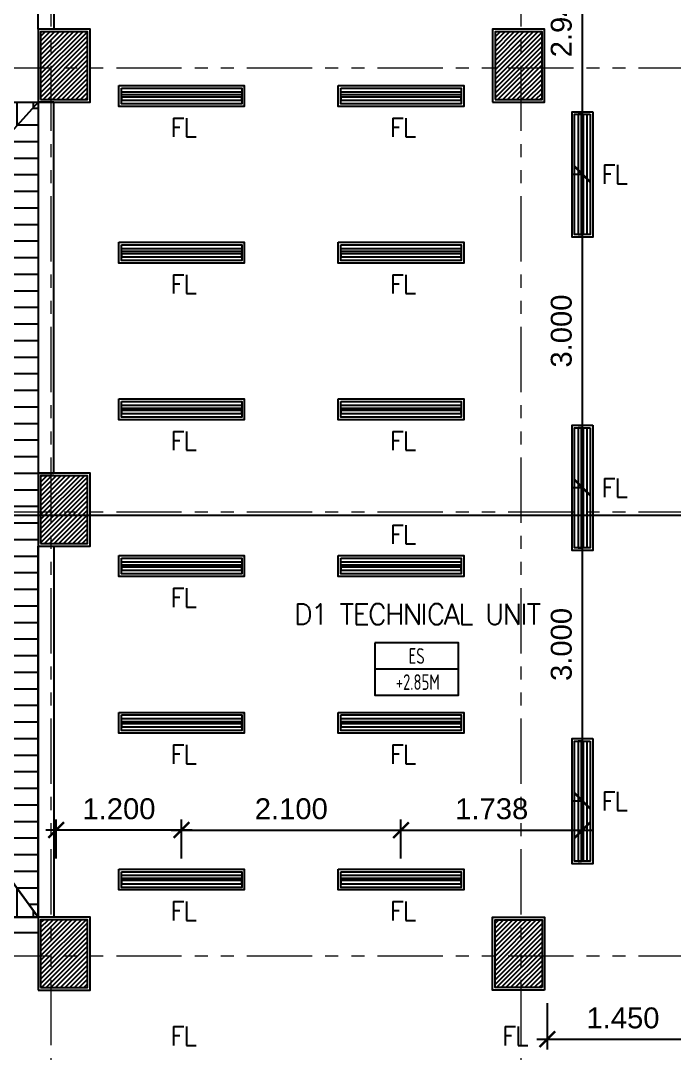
# Model space of a CAD drawing. Header units: metres. Extents: x -12400 to 1, y 0 to 106422.
# Drawn here: x -12222.45 to -12216.19, y 106340.81 to 106350.69 of the extents above; entities that cross this region are included whole.
import ezdxf
from ezdxf.enums import TextEntityAlignment as Align

# ---------------------------------------------------------------- set-up
doc = ezdxf.new("R2010")
doc.units = ezdxf.units.M
doc.header["$PDMODE"] = 35
doc.linetypes.add('PHANTOM2', pattern=[1.25, 0.625, -0.125, 0.125, -0.125, 0.125, -0.125])
doc.layers.add('A-DIM-100', color=8, linetype='Continuous', lineweight=0)
doc.layers.add('DIM 001', color=251, linetype='Continuous', lineweight=13)
for name, color, linetype in [('C-SCHED', 1, 'Continuous'), ('stone', 15, 'Continuous'), ('txt', 2, 'Continuous')]:
    doc.layers.add(name, color=color, linetype=linetype)
doc.styles.add('architxt', font='architxt.shx', dxfattribs={"width": 0.8})
doc.styles.add('DIMTXT-100', font='arial.ttf')
doc.styles.add('swis721', font='swiss.ttf')
doc.styles.add('T.25', font='romans.shx', dxfattribs={"height": 0.2})
doc.dimstyles.new('D-100', dxfattribs={"dimtxt": 0.2, "dimasz": 0.15, "dimexe": 0.1, "dimexo": 0.1, "dimgap": 0.1, "dimtad": 1, "dimdec": 3, "dimzin": 4, "dimdsep": 46, "dimtxsty": 'DIMTXT-100', "dimblk": 'ARCHTICK', "dimcen": 0.2, "dimdle": 0.1, "dimclrd": 8, "dimclre": 8, "dimclrt": 2, "dimadec": 0, "dimazin": 1, "dimtfac": 1, "dimtdec": 3, "dimtofl": 0, "dimtmove": 2, "dimatfit": 3, "dimfxl": 1, "dimarcsym": 0})
doc.dimstyles.new('DIM 200', dxfattribs={"dimtxt": 200, "dimasz": 1, "dimexe": 0, "dimexo": 40, "dimgap": 50, "dimtad": 1, "dimtoh": 1, "dimdec": 0, "dimlfac": 2, "dimtxsty": 'swis721', "dimblk": 'CIR', "dimcen": 0, "dimclrd": 155, "dimclre": 155, "dimclrt": 4, "dimadec": 0, "dimazin": 0, "dimtfac": 1, "dimtdec": 0, "dimtix": 1, "dimtmove": 1, "dimatfit": 3, "dimldrblk": 'CIR', "dimfxl": 0, "dimarcsym": 0})
pattern_1 = [(90, (-228.6000000000076, -96.30730703625886), (-0.15875, 0), [])]

# ---------------------------------------------------------------- blocks, each defined once
blk = doc.blocks.new('CIR')
at = {"color": 4}
blk.add_circle((0, 0), 50, dxfattribs=at)
blk = doc.blocks.new('2FCOLUMNS')
h = blk.add_hatch()
h.set_pattern_fill('ANSI31', color=8, scale=0.01)
h.set_pattern_definition([(45, (12128.21296792571, -106237.5702236537), (-0.02245064030267288, 0.02245064030267288), [])])
h.paths.add_polyline_path([(0.02499999999599822, 18.02499999999418), (0.4749999999967258, 18.02499999999418), (0.4749999999967258, 18.67500000000291), (0.02499999999599822, 18.67500000000291)])
h.paths.add_polyline_path([(4.924999999997453, 18.67500000000291), (4.924999999997453, 18.22499999999127), (4.274999999997817, 18.22499999999127), (4.274999999997817, 18.67500000000291)])
h.paths.add_polyline_path([(9.174999999997453, 18.02499999999418), (8.724999999996726, 18.02499999999418), (8.724999999996726, 18.67500000000291), (9.174999999997453, 18.67500000000291)])
h.paths.add_polyline_path([(13.42499999999745, 17.52499999999418), (13.42499999999745, 17.97500000000582), (12.77499999999782, 17.97500000000582), (12.77499999999782, 17.52499999999418)])
h.paths.add_polyline_path([(17.024999999996, 18.02499999999418), (17.47499999999673, 18.02499999999418), (17.47499999999673, 18.67500000000291), (17.024999999996, 18.67500000000291)])
h.paths.add_polyline_path([(21.274999999996, 18.67500000000291), (21.274999999996, 18.22499999999127), (21.92499999999563, 18.22499999999127), (21.92499999999563, 18.67500000000291)])
h.paths.add_polyline_path([(26.17499999999563, 18.02499999999418), (25.72499999999491, 18.02499999999418), (25.72499999999491, 18.67500000000291), (26.17499999999563, 18.67500000000291)])
h.paths.add_polyline_path([(26.17499999999563, 13.27499999999418), (25.72499999999491, 13.27499999999418), (25.72499999999491, 13.92500000000291), (26.17499999999563, 13.92500000000291)])
h.paths.add_polyline_path([(21.37499999999636, 13.27499999999418), (21.82499999999709, 13.27499999999418), (21.82499999999709, 13.92500000000291), (21.37499999999636, 13.92500000000291)])
h.paths.add_polyline_path([(17.024999999996, 13.27499999999418), (17.47499999999673, 13.27499999999418), (17.47499999999673, 13.92500000000291), (17.024999999996, 13.92500000000291)])
h.paths.add_polyline_path([(12.92499999999563, 13.27499999999418), (13.32499999999709, 13.27499999999418), (13.32499999999709, 13.67500000000291), (12.92499999999563, 13.67500000000291)])
h.paths.add_polyline_path([(9.174999999997453, 13.27499999999418), (8.724999999996726, 13.27499999999418), (8.724999999996726, 13.92500000000291), (9.174999999997453, 13.92500000000291)])
h.paths.add_polyline_path([(4.82499999999709, 13.27499999999418), (4.374999999996362, 13.27499999999418), (4.374999999996362, 13.92500000000291), (4.82499999999709, 13.92500000000291)])
h.paths.add_polyline_path([(0.02499999999599822, 13.27499999999418), (0.4749999999967258, 13.27499999999418), (0.4749999999967258, 13.92500000000291), (0.02499999999599822, 13.92500000000291)])
h.paths.add_polyline_path([(0.02499999999599822, 9.02499999999418), (0.4749999999967258, 9.02499999999418), (0.4749999999967258, 9.67500000000291), (0.02499999999599822, 9.67500000000291)])
h.paths.add_polyline_path([(9.174999999997453, 9.02499999999418), (8.724999999996726, 9.02499999999418), (8.724999999996726, 9.67500000000291), (9.174999999997453, 9.67500000000291)])
h.paths.add_polyline_path([(17.024999999996, 9.02499999999418), (17.47499999999673, 9.02499999999418), (17.47499999999673, 9.67500000000291), (17.024999999996, 9.67500000000291)])
h.paths.add_polyline_path([(26.17499999999563, 9.02499999999418), (25.72499999999491, 9.02499999999418), (25.72499999999491, 9.67500000000291), (26.17499999999563, 9.67500000000291)])
h.paths.add_polyline_path([(26.17499999999563, 4.774999999994179), (25.72499999999491, 4.774999999994179), (25.72499999999491, 5.42500000000291), (26.17499999999563, 5.42500000000291)])
h.paths.add_polyline_path([(21.82499999999709, 4.774999999994179), (21.37499999999636, 4.774999999994179), (21.37499999999636, 5.42500000000291), (21.82499999999709, 5.42500000000291)])
h.paths.add_polyline_path([(17.024999999996, 4.774999999994179), (17.47499999999673, 4.774999999994179), (17.47499999999673, 5.42500000000291), (17.024999999996, 5.42500000000291)])
h.paths.add_polyline_path([(13.32499999999709, 4.774999999994179), (12.87499999999636, 4.774999999994179), (12.87499999999636, 5.42500000000291), (13.32499999999709, 5.42500000000291)])
h.paths.add_polyline_path([(9.174999999997453, 4.774999999994179), (8.724999999996726, 4.774999999994179), (8.724999999996726, 5.42500000000291), (9.174999999997453, 5.42500000000291)])
h.paths.add_polyline_path([(4.374999999996362, 4.774999999994179), (4.82499999999709, 4.774999999994179), (4.82499999999709, 5.42500000000291), (4.374999999996362, 5.42500000000291)])
h.paths.add_polyline_path([(0.02499999999599822, 4.774999999994179), (0.4749999999967258, 4.774999999994179), (0.4749999999967258, 5.42500000000291), (0.02499999999599822, 5.42500000000291)])
h.paths.add_polyline_path([(0.02499999999599822, 2.25), (0.4749999999967258, 2.25), (0.4749999999967258, 2.900000000008731), (0.02499999999599822, 2.900000000008731)])
h.paths.add_polyline_path([(0.0249999999996362, 0.02499999999417923), (0.4250000000010914, 0.02499999999417923), (0.4250000000010914, 0.4250000000029104), (0.0249999999996362, 0.4250000000029104)])
h.paths.add_polyline_path([(2.899999999997817, 0.02500000000873115), (2.899999999997817, 0.4750000000203727), (2.249999999998181, 0.4750000000203727), (2.249999999998181, 0.02500000000873115)])
h.paths.add_polyline_path([(4.924999999997453, 0.02500000000873115), (4.924999999997453, 0.4750000000203727), (4.274999999997817, 0.4750000000203727), (4.274999999997817, 0.02500000000873115)])
h.paths.add_polyline_path([(9.174999999997453, 0.02500000000873115), (8.724999999996726, 0.02500000000873115), (8.724999999996726, 0.6750000000174623), (9.174999999997453, 0.6750000000174623)])
h.paths.add_polyline_path([(13.42499999999745, 1.025000000008731), (13.42499999999745, 1.475000000020373), (12.77499999999782, 1.475000000020373), (12.77499999999782, 1.025000000008731)])
h.paths.add_polyline_path([(17.024999999996, 0.02500000000873115), (17.47499999999673, 0.02500000000873115), (17.47499999999673, 0.6750000000174623), (17.024999999996, 0.6750000000174623)])
h.paths.add_polyline_path([(21.274999999996, 0.02500000000873115), (21.274999999996, 0.4750000000203727), (21.92499999999563, 0.4750000000203727), (21.92499999999563, 0.02500000000873115)])
h.paths.add_polyline_path([(26.17499999999563, 0.02500000000873115), (25.72499999999491, 0.02500000000873115), (25.72499999999491, 0.6750000000174623), (26.17499999999563, 0.6750000000174623)])
at = {"color": 7}
for points in [[(16.99999999999636, 13.25), (17.49999999999636, 13.25), (17.49999999999636, 13.94999999999709), (16.99999999999636, 13.94999999999709)], [(21.34999999999673, 13.25), (21.84999999999673, 13.25), (21.84999999999673, 13.94999999999709), (21.34999999999673, 13.94999999999709)], [(16.99999999999636, 9), (17.49999999999636, 9), (17.49999999999636, 9.69999999999709), (16.99999999999636, 9.69999999999709)], [(16.99999999999636, 4.75), (17.49999999999636, 4.75), (17.49999999999636, 5.44999999999709), (16.99999999999636, 5.44999999999709)], [(21.84999999999673, 4.75), (21.34999999999673, 4.75), (21.34999999999673, 5.44999999999709), (21.84999999999673, 5.44999999999709)]]:
    blk.add_lwpolyline(points, close=True, dxfattribs=at)
at = {"layer": 'stone', "color": 5}
for points in [[(17.024999999996, 13.27499999999418), (17.47499999999673, 13.27499999999418), (17.47499999999673, 13.92500000000291), (17.024999999996, 13.92500000000291)], [(21.37499999999636, 13.27499999999418), (21.82499999999709, 13.27499999999418), (21.82499999999709, 13.92500000000291), (21.37499999999636, 13.92500000000291)], [(17.024999999996, 9.02499999999418), (17.47499999999673, 9.02499999999418), (17.47499999999673, 9.67500000000291), (17.024999999996, 9.67500000000291)], [(17.024999999996, 4.774999999994179), (17.47499999999673, 4.774999999994179), (17.47499999999673, 5.42500000000291), (17.024999999996, 5.42500000000291)], [(21.82499999999709, 4.774999999994179), (21.37499999999636, 4.774999999994179), (21.37499999999636, 5.42500000000291), (21.82499999999709, 5.42500000000291)]]:
    blk.add_lwpolyline(points, close=True, dxfattribs=at)
blk = doc.blocks.new('LEDPENDANTLT')
at = {"color": 1}
for points in [[(0, 0.1999999999970896), (1.200000000000728, 0.1999999999970896), (1.200000000000728, 0), (0, 0)], [(0.02499999999417923, 0.1750000000029104), (1.175000000006548, 0.1750000000029104), (1.175000000006548, 0.02499999999417923), (0.02499999999417923, 0.02499999999417923)]]:
    blk.add_lwpolyline(points, close=True, dxfattribs=at)
at = {"color": 2}
for points in [[(1.174999999995634, 0.1100000000005821), (0.02499999999417923, 0.1100000000005821), (0.02499999999417923, 0.1399999999994179), (1.174999999995634, 0.1399999999994179)], [(1.174999999995634, 0.09000000001105946), (0.02499999999417923, 0.09000000001105946), (0.02499999999417923, 0.06000000001222361), (1.174999999995634, 0.06000000001222361)]]:
    blk.add_lwpolyline(points, close=True, dxfattribs=at)
blk = doc.blocks.new('RCP_2F')
h = blk.add_hatch()
h.set_pattern_fill('ANSI31', color=8, scale=0.05, angle=45)
h.set_pattern_definition(pattern_1)
h.paths.add_polyline_path([(-12119.0129679257, 106304.5129166174), (-12111.21296792572, 106304.5129166174), (-12112.56296792574, 106303.0129166173), (-12115.56296792571, 106303.0129166174), (-12115.56296792573, 106302.9629166174), (-12117.46296792571, 106302.9629166174)])
h = blk.add_hatch()
h.set_pattern_fill('ANSI31', color=8, scale=0.05, angle=135)
h.set_pattern_definition([(180, (-228.6000000000076, -96.30730703625886), (-1.387778780781446e-17, -0.15875), [])])
h.paths.add_polyline_path([(-12112.56296792573, 106298.5629166174), (-12112.56296792556, 106303.0129166173), (-12111.21296792572, 106304.5129166174), (-12111.21296792572, 106296.7129166174)])
h = blk.add_hatch()
h.set_pattern_fill('ANSI31', color=8, scale=0.05, angle=45)
h.set_pattern_definition(pattern_1)
h.paths.add_polyline_path([(-12119.01296792572, 106296.7129166174), (-12117.46296792571, 106298.6129166174), (-12115.56296792573, 106298.6129166174), (-12115.56296792573, 106298.5629166174), (-12112.56296792573, 106298.5629166174), (-12111.21296792572, 106296.7129166174)])
at = {"color": 1}
for points in [[(-12111.06296792573, 106305.2129166174), (-12111.21296792571, 106305.2129166174), (-12111.21296792572, 106306.7879166174), (-12111.06296792574, 106306.7879166174)], [(-12111.06296792573, 106304.5129166174), (-12111.21296792571, 106304.5129166174), (-12111.21296792571, 106300.9629166174), (-12111.06296792573, 106300.9629166174)], [(-12111.06296792573, 106296.7129166174), (-12111.21296792571, 106296.7129166174), (-12111.21296792571, 106300.2629166174), (-12111.06296792573, 106300.2629166174)], [(-12114.86296792572, 106296.7129166174), (-12111.21296792572, 106296.7129166174), (-12111.21296792572, 106296.5629166174), (-12114.86296792572, 106296.5629166174)]]:
    blk.add_lwpolyline(points, close=True, dxfattribs=at)
at = {"color": 8}
for points in [[(-12119.0129679257, 106304.5129166174), (-12111.21296792572, 106304.5129166174), (-12112.56296792574, 106303.0129166173), (-12115.56296792571, 106303.0129166174), (-12115.56296792573, 106302.9629166174), (-12117.46296792571, 106302.9629166174)], [(-12112.56296792573, 106298.5629166174), (-12112.56296792556, 106303.0129166173), (-12111.21296792572, 106304.5129166174), (-12111.21296792572, 106296.7129166174)], [(-12119.01296792572, 106296.7129166174), (-12117.46296792571, 106298.6129166174), (-12115.56296792573, 106298.6129166174), (-12115.56296792573, 106298.5629166174), (-12112.56296792573, 106298.5629166174), (-12111.21296792572, 106296.7129166174)]]:
    blk.add_lwpolyline(points, close=True, dxfattribs=at)
for name, p in [('2FCOLUMNS', (-12128.21296792571, 106291.2629166174)), ('LEDPENDANTLT', (-12110.43796792573, 106304.4729166174)), ('LEDPENDANTLT', (-12108.33796792573, 106304.4729166174)), ('LEDPENDANTLT', (-12110.43796792573, 106302.9729166174)), ('LEDPENDANTLT', (-12108.33796792573, 106302.9729166174)), ('LEDPENDANTLT', (-12110.43796792573, 106301.4729166174)), ('LEDPENDANTLT', (-12108.33796792573, 106301.4729166174)), ('LEDPENDANTLT', (-12110.43796792573, 106299.9729166174)), ('LEDPENDANTLT', (-12108.33796792573, 106299.9729166174)), ('LEDPENDANTLT', (-12110.43796792573, 106298.4729166174)), ('LEDPENDANTLT', (-12108.33796792573, 106298.4729166174)), ('LEDPENDANTLT', (-12110.43796792573, 106296.9729166174)), ('LEDPENDANTLT', (-12108.33796792573, 106296.9729166174))]:
    blk.add_blockref(name, p)
at = {"rotation": 270}
for p in [(-12106.10046792569, 106304.4229166173), (-12106.10046792569, 106301.4229166173), (-12106.10046792569, 106298.4229166173)]:
    blk.add_blockref('LEDPENDANTLT', p, dxfattribs=at)
at = {"layer": 'txt', "color": 6, "linetype": 'Continuous', "char_height": 0.18, "attachment_point": 5, "style": 'T.25'}
for insert in [(-12109.82667398525, 106304.2712843994), (-12107.72667398526, 106304.2712843994), (-12105.70046792569, 106303.8229166173), (-12109.82667398525, 106302.7712843994), (-12107.72667398526, 106302.7712843994), (-12109.82667398525, 106301.2712843994), (-12107.72667398526, 106301.2712843994), (-12105.70046792569, 106300.8229166173), (-12107.72667398526, 106300.3745488354), (-12109.82667398525, 106299.7712843994), (-12109.82667398525, 106298.2712843994), (-12107.72667398526, 106298.2712843994), (-12105.70046792569, 106297.8229166173), (-12109.82667398525, 106296.7712843994), (-12107.72667398526, 106296.7712843994), (-12109.82667398526, 106295.5745488354), (-12106.65167398508, 106295.5745488354)]:
    blk.add_mtext_dynamic_manual_height_columns('{\\T0.9;FL}', width=0.6453045245441018, gutter_width=0.001, heights=[0], dxfattribs=dict(at, insert=insert))
blk = doc.blocks.new('_ArchTick')
at = {"color": 0, "linetype": 'ByBlock', "const_width": 0.15}
blk.add_lwpolyline([(-0.5, -0.5), (0.5, 0.5)], dxfattribs=at)
blk = doc.blocks.new('*D748')
at = {"layer": 'DEFPOINTS', "color": 0, "transparency": 16777216}
for p in [(-12222.10441529415, 106342.9453073407), (-12222.10441529415, 106342.5715394431), (-12220.90441529416, 106342.5715394431)]:
    blk.add_point(p, dxfattribs=at)
at = {"layer": 'DIM 001', "color": 8, "lineweight": -2, "transparency": 16777216}
for p, q in [((-12222.10441529415, 106342.6715394432), (-12222.10441529415, 106343.0453073407)), ((-12220.90441529416, 106342.6715394432), (-12220.90441529416, 106343.0453073407)), ((-12220.80441529416, 106342.9453073407), (-12222.20441529415, 106342.9453073407))]:
    blk.add_line(p, q, dxfattribs=at)
at = {"layer": 'DIM 001', "color": 8, "lineweight": -2, "transparency": 16777216, "xscale": 0.15, "yscale": 0.15, "zscale": 0.15, "rotation": 180}
blk.add_blockref('_ArchTick', (-12222.10441529415, 106342.9453073407), dxfattribs=at)
at = {"layer": 'DIM 001', "color": 8, "lineweight": -2, "transparency": 16777216, "xscale": 0.15, "yscale": 0.15, "zscale": 0.15}
blk.add_blockref('_ArchTick', (-12220.90441529416, 106342.9453073407), dxfattribs=at)
at = {"layer": 'DIM 001', "color": 2, "transparency": 16777216, "insert": (-12221.50441529416, 106343.1474219382), "char_height": 0.2, "attachment_point": 5, "style": 'DIMTXT-100'}
blk.add_mtext('1.200', dxfattribs=at)
blk = doc.blocks.new('*D749')
at = {"layer": 'DEFPOINTS', "color": 0, "transparency": 16777216}
for p in [(-12218.80441529416, 106342.9453073407), (-12220.90441529416, 106342.5715394431), (-12218.80441529416, 106342.5715394431)]:
    blk.add_point(p, dxfattribs=at)
at = {"layer": 'DIM 001', "color": 8, "lineweight": -2, "transparency": 16777216}
for p, q in [((-12220.90441529416, 106342.6715394432), (-12220.90441529416, 106343.0453073407)), ((-12218.80441529416, 106342.6715394432), (-12218.80441529416, 106343.0453073407)), ((-12221.00441529416, 106342.9453073407), (-12218.70441529416, 106342.9453073407))]:
    blk.add_line(p, q, dxfattribs=at)
at = {"layer": 'DIM 001', "color": 8, "lineweight": -2, "transparency": 16777216, "xscale": 0.15, "yscale": 0.15, "zscale": 0.15, "rotation": 180}
blk.add_blockref('_ArchTick', (-12220.90441529416, 106342.9453073407), dxfattribs=at)
at = {"layer": 'DIM 001', "color": 8, "lineweight": -2, "transparency": 16777216, "xscale": 0.15, "yscale": 0.15, "zscale": 0.15}
blk.add_blockref('_ArchTick', (-12218.80441529416, 106342.9453073407), dxfattribs=at)
at = {"layer": 'DIM 001', "color": 2, "transparency": 16777216, "insert": (-12219.85441529416, 106343.1474219382), "char_height": 0.2, "attachment_point": 5, "style": 'DIMTXT-100'}
blk.add_mtext('2.100', dxfattribs=at)
blk = doc.blocks.new('*D750')
at = {"layer": 'DEFPOINTS', "color": 0, "transparency": 16777216}
for p in [(-12217.06691529412, 106342.9453073407), (-12218.80441529416, 106342.5715394431), (-12217.06691529412, 106342.621539443)]:
    blk.add_point(p, dxfattribs=at)
at = {"layer": 'DIM 001', "color": 8, "lineweight": -2, "transparency": 16777216}
for p, q in [((-12218.80441529416, 106342.6715394432), (-12218.80441529416, 106343.0453073407)), ((-12217.06691529412, 106342.721539443), (-12217.06691529412, 106343.0453073407)), ((-12218.90441529416, 106342.9453073407), (-12216.96691529412, 106342.9453073407))]:
    blk.add_line(p, q, dxfattribs=at)
at = {"layer": 'DIM 001', "color": 8, "lineweight": -2, "transparency": 16777216, "xscale": 0.15, "yscale": 0.15, "zscale": 0.15, "rotation": 180}
blk.add_blockref('_ArchTick', (-12218.80441529416, 106342.9453073407), dxfattribs=at)
at = {"layer": 'DIM 001', "color": 8, "lineweight": -2, "transparency": 16777216, "xscale": 0.15, "yscale": 0.15, "zscale": 0.15}
blk.add_blockref('_ArchTick', (-12217.06691529412, 106342.9453073407), dxfattribs=at)
at = {"layer": 'DIM 001', "color": 2, "transparency": 16777216, "insert": (-12217.93566529414, 106343.1474901511), "char_height": 0.2, "attachment_point": 5, "style": 'DIMTXT-100'}
blk.add_mtext('1.738', dxfattribs=at)
blk = doc.blocks.new('*D751')
at = {"layer": 'DEFPOINTS', "color": 0, "transparency": 16777216}
for p in [(-12217.06691529413, 106346.2215394431), (-12216.96691529412, 106346.2215394431), (-12216.96691529412, 106343.2215394431)]:
    blk.add_point(p, dxfattribs=at)
at = {"layer": 'DIM 001', "color": 8, "lineweight": -2, "transparency": 16777216}
for p, q in [((-12217.06691529413, 106343.1215394431), (-12217.06691529413, 106346.3215394431)), ((-12217.06691529412, 106346.2215394431), (-12217.16691529413, 106346.2215394431)), ((-12217.06691529412, 106343.2215394431), (-12217.16691529413, 106343.2215394431))]:
    blk.add_line(p, q, dxfattribs=at)
at = {"layer": 'DIM 001', "color": 8, "lineweight": -2, "transparency": 16777216, "xscale": 0.15, "yscale": 0.15, "zscale": 0.15}
for p, rotation in [((-12217.06691529413, 106346.2215394431), 90), ((-12217.06691529413, 106343.2215394431), 270)]:
    blk.add_blockref('_ArchTick', p, dxfattribs=dict(at, rotation=rotation))
at = {"layer": 'DIM 001', "color": 2, "transparency": 16777216, "insert": (-12217.26909810447, 106344.7215394431), "char_height": 0.2, "attachment_point": 5, "rotation": 90, "style": 'DIMTXT-100'}
blk.add_mtext('3.000', dxfattribs=at)
blk = doc.blocks.new('*D752')
at = {"layer": 'DEFPOINTS', "color": 0, "transparency": 16777216}
for p in [(-12217.06691529413, 106349.2215394431), (-12216.96691529412, 106349.2215394431), (-12216.96691529412, 106346.2215394431)]:
    blk.add_point(p, dxfattribs=at)
at = {"layer": 'DIM 001', "color": 8, "lineweight": -2, "transparency": 16777216}
for p, q in [((-12217.06691529413, 106346.1215394431), (-12217.06691529413, 106349.3215394431)), ((-12217.06691529412, 106349.2215394431), (-12217.16691529413, 106349.2215394431)), ((-12217.06691529412, 106346.2215394431), (-12217.16691529413, 106346.2215394431))]:
    blk.add_line(p, q, dxfattribs=at)
at = {"layer": 'DIM 001', "color": 8, "lineweight": -2, "transparency": 16777216, "xscale": 0.15, "yscale": 0.15, "zscale": 0.15}
for p, rotation in [((-12217.06691529413, 106349.2215394431), 90), ((-12217.06691529413, 106346.2215394431), 270)]:
    blk.add_blockref('_ArchTick', p, dxfattribs=dict(at, rotation=rotation))
at = {"layer": 'DIM 001', "color": 2, "transparency": 16777216, "insert": (-12217.26909810447, 106347.7215394431), "char_height": 0.2, "attachment_point": 5, "rotation": 90, "style": 'DIMTXT-100'}
blk.add_mtext('3.000', dxfattribs=at)
blk = doc.blocks.new('*D753')
at = {"layer": 'DEFPOINTS', "color": 0, "transparency": 16777216}
for p in [(-12217.40441529415, 106352.1615394432), (-12217.06691529414, 106352.1615394432), (-12216.96691529412, 106349.2215394431)]:
    blk.add_point(p, dxfattribs=at)
at = {"layer": 'DIM 001', "color": 8, "lineweight": -2, "transparency": 16777216}
for p, q in [((-12217.06691529414, 106349.1215394431), (-12217.06691529414, 106352.2615394432)), ((-12217.30441529415, 106352.1615394432), (-12216.96691529414, 106352.1615394432)), ((-12217.06691529412, 106349.2215394431), (-12217.16691529414, 106349.2215394431))]:
    blk.add_line(p, q, dxfattribs=at)
at = {"layer": 'DIM 001', "color": 8, "lineweight": -2, "transparency": 16777216, "xscale": 0.15, "yscale": 0.15, "zscale": 0.15}
for p, rotation in [((-12217.06691529414, 106352.1615394432), 90), ((-12217.06691529414, 106349.2215394431), 270)]:
    blk.add_blockref('_ArchTick', p, dxfattribs=dict(at, rotation=rotation))
at = {"layer": 'DIM 001', "color": 2, "transparency": 16777216, "insert": (-12217.26902989165, 106350.6915394431), "char_height": 0.2, "attachment_point": 5, "rotation": 90, "style": 'DIMTXT-100'}
blk.add_mtext('2.940', dxfattribs=at)
blk = doc.blocks.new('*D754')
at = {"layer": 'DEFPOINTS', "color": 0, "transparency": 16777216}
for p in [(-12217.40441529414, 106341.3865394432), (-12215.95441529407, 106341.2615394431), (-12215.95441529407, 106340.9433969504)]:
    blk.add_point(p, dxfattribs=at)
at = {"layer": 'DIM 001', "color": 8, "lineweight": -2, "transparency": 16777216}
for p, q in [((-12217.40441529414, 106341.2865394432), (-12217.40441529414, 106340.8433969504)), ((-12215.95441529407, 106341.1615394431), (-12215.95441529407, 106340.8433969504)), ((-12217.50441529414, 106340.9433969504), (-12215.85441529407, 106340.9433969504))]:
    blk.add_line(p, q, dxfattribs=at)
at = {"layer": 'DIM 001', "color": 8, "lineweight": -2, "transparency": 16777216, "xscale": 0.15, "yscale": 0.15, "zscale": 0.15, "rotation": 180}
blk.add_blockref('_ArchTick', (-12217.40441529414, 106340.9433969504), dxfattribs=at)
at = {"layer": 'DIM 001', "color": 8, "lineweight": -2, "transparency": 16777216, "xscale": 0.15, "yscale": 0.15, "zscale": 0.15}
blk.add_blockref('_ArchTick', (-12215.95441529407, 106340.9433969504), dxfattribs=at)
at = {"layer": 'DIM 001', "color": 2, "transparency": 16777216, "insert": (-12216.6794152941, 106341.145511548), "char_height": 0.2, "attachment_point": 5, "style": 'DIMTXT-100'}
blk.add_mtext('1.450', dxfattribs=at)
blk = doc.blocks.new('*D1524')
at = {"layer": 'DEFPOINTS', "color": 0, "transparency": 16777216}
for p in [(-12298.64187663414, 106345.9544916112), (-12298.64187663414, 106345.9544916112), (0.5999999999949068, 0.07500000001164153)]:
    blk.add_point(p, dxfattribs=at)
at = {"layer": 'DIM 001', "color": 8, "lineweight": -2, "transparency": 16777216}
for p, q in [((0.5999999999949068, 0.1750000000116415), (0.6000000000014186, 106346.0544916112)), ((0.7000000000014186, 106345.9544916112), (-12298.74187663415, 106345.9544916112))]:
    blk.add_line(p, q, dxfattribs=at)
at = {"layer": 'DIM 001', "color": 8, "lineweight": -2, "transparency": 16777216, "xscale": 0.15, "yscale": 0.15, "zscale": 0.15, "rotation": 180}
blk.add_blockref('_ArchTick', (-12298.64187663414, 106345.9544916112), dxfattribs=at)
at = {"layer": 'DIM 001', "color": 8, "lineweight": -2, "transparency": 16777216, "xscale": 0.15, "yscale": 0.15, "zscale": 0.15}
blk.add_blockref('_ArchTick', (0.6000000000014186, 106345.9544916112), dxfattribs=at)
at = {"layer": 'DIM 001', "color": 2, "transparency": 16777216, "insert": (-6149.020938317071, 106346.1566062088), "char_height": 0.2, "attachment_point": 5, "style": 'DIMTXT-100'}
blk.add_mtext('12299.242', dxfattribs=at)
blk = doc.blocks.new('GRID1')
at = {"color": 6, "linetype": 'PHANTOM2'}
for points in [[(-12143.25441529414, 106384.7702236537), (-12143.25441529414, 106412.5702236537)], [(-12138.75441529414, 106384.7702236537), (-12138.75441529414, 106412.5702236537)], [(-12130.75441529413, 106402.8702236537), (-12163.75441529414, 106402.8702236537)], [(-12130.75441529413, 106398.6202236537), (-12163.75441529414, 106398.6202236537)], [(-12130.75441529413, 106394.3702236537), (-12163.75441529414, 106394.3702236537)]]:
    blk.add_leader(points, dimstyle='DIM 200', override={"dimasz": 0.002, "dimgap": 60, "dimtad": 0}, dxfattribs=at)

msp = doc.modelspace()

# ---------------------------------------------------------------- linework, layer by layer
at = {"layer": 'C-SCHED'}
msp.add_line((-12218.25441529412, 106344.4865394432), (-12219.05441529412, 106344.4865394432), dxfattribs=at)
msp.add_lwpolyline([(-12219.05441529412, 106344.7365394432), (-12219.05441529412, 106344.2365394432), (-12218.25441529412, 106344.2365394432), (-12218.25441529412, 106344.7365394432)], close=True, dxfattribs=at)

# ---------------------------------------------------------------- block references
at = {"color": 1}
msp.add_blockref('RCP_2F', (-111.0664473684337, 45.39862282574177), dxfattribs=at)
at = {"layer": 'A-DIM-100'}
msp.add_blockref('GRID1', (-78.90000000000327, -52.63368421052292), dxfattribs=at)

# ---------------------------------------------------------------- texts
at = {"linetype": 'Continuous', "insert": (-12218.65441529412, 106345.0115394431), "char_height": 0.2, "attachment_point": 5, "style": 'T.25'}
msp.add_mtext_dynamic_manual_height_columns('{\\T0.9;\\C3;D1 TECHNICAL UNIT}', width=3.948849824658012, gutter_width=0.001, heights=[0], dxfattribs=at)
at = {"layer": 'C-SCHED', "color": 2, "style": 'architxt', "width": 0.8}
msp.add_text('ES', height=0.15, dxfattribs=at).set_placement((-12218.65441529413, 106344.5361807028), align=Align.CENTER)
msp.add_attdef('+2.85M', text='-', height=0.15, dxfattribs=at).set_placement((-12218.64397619668, 106344.2861807028), align=Align.CENTER)

# ---------------------------------------------------------------- dimensions: what is measured, and where the dimension line sits
at = {"layer": 'DIM 001'}
for base, p1, p2, picture, middle in [((-12217.06691529414, 106352.1615394432), (-12216.96691529412, 106349.221539443), (-12217.40441529414, 106352.1615394432), '*D753', (-12217.26902989165, 106350.6915394431)), ((-12217.06691529413, 106349.2215394431), (-12216.96691529412, 106346.221539443), (-12216.96691529412, 106349.221539443), '*D752', (-12217.26909810447, 106347.7215394431)), ((-12217.06691529413, 106346.2215394431), (-12216.96691529412, 106343.221539443), (-12216.96691529412, 106346.221539443), '*D751', (-12217.26909810447, 106344.7215394431))]:
    dim = msp.add_linear_dim(base=base, p1=p1, p2=p2, angle=90, dimstyle='D-100', dxfattribs=at)
    dim.commit()
    dim.dimension.update_dxf_attribs({"geometry": picture, "text_midpoint": middle})
for base, p1, p2, picture, middle in [((-12298.64187663414, 106345.9544916112), (0.5999999999949068, 0.07500000001164153), (-12298.64187663414, 106345.9544916112), '*D1524', (-6149.020938317071, 106346.1566062088)), ((-12222.10441529415, 106342.9453073407), (-12220.90441529416, 106342.5715394431), (-12222.10441529415, 106342.5715394431), '*D748', (-12221.50441529416, 106343.1474219382)), ((-12218.80441529416, 106342.9453073407), (-12220.90441529416, 106342.5715394431), (-12218.80441529416, 106342.5715394431), '*D749', (-12219.85441529416, 106343.1474219382)), ((-12217.06691529412, 106342.9453073407), (-12218.80441529416, 106342.5715394431), (-12217.06691529412, 106342.621539443), '*D750', (-12217.93566529414, 106343.1474901511)), ((-12215.95441529407, 106340.9433969504), (-12217.40441529414, 106341.3865394432), (-12215.95441529407, 106341.2615394431), '*D754', (-12216.6794152941, 106341.145511548))]:
    dim = msp.add_linear_dim(base=base, p1=p1, p2=p2, dimstyle='D-100', dxfattribs=at)
    dim.commit()
    dim.dimension.update_dxf_attribs({"geometry": picture, "text_midpoint": middle})

doc.saveas('drawing.dxf')
